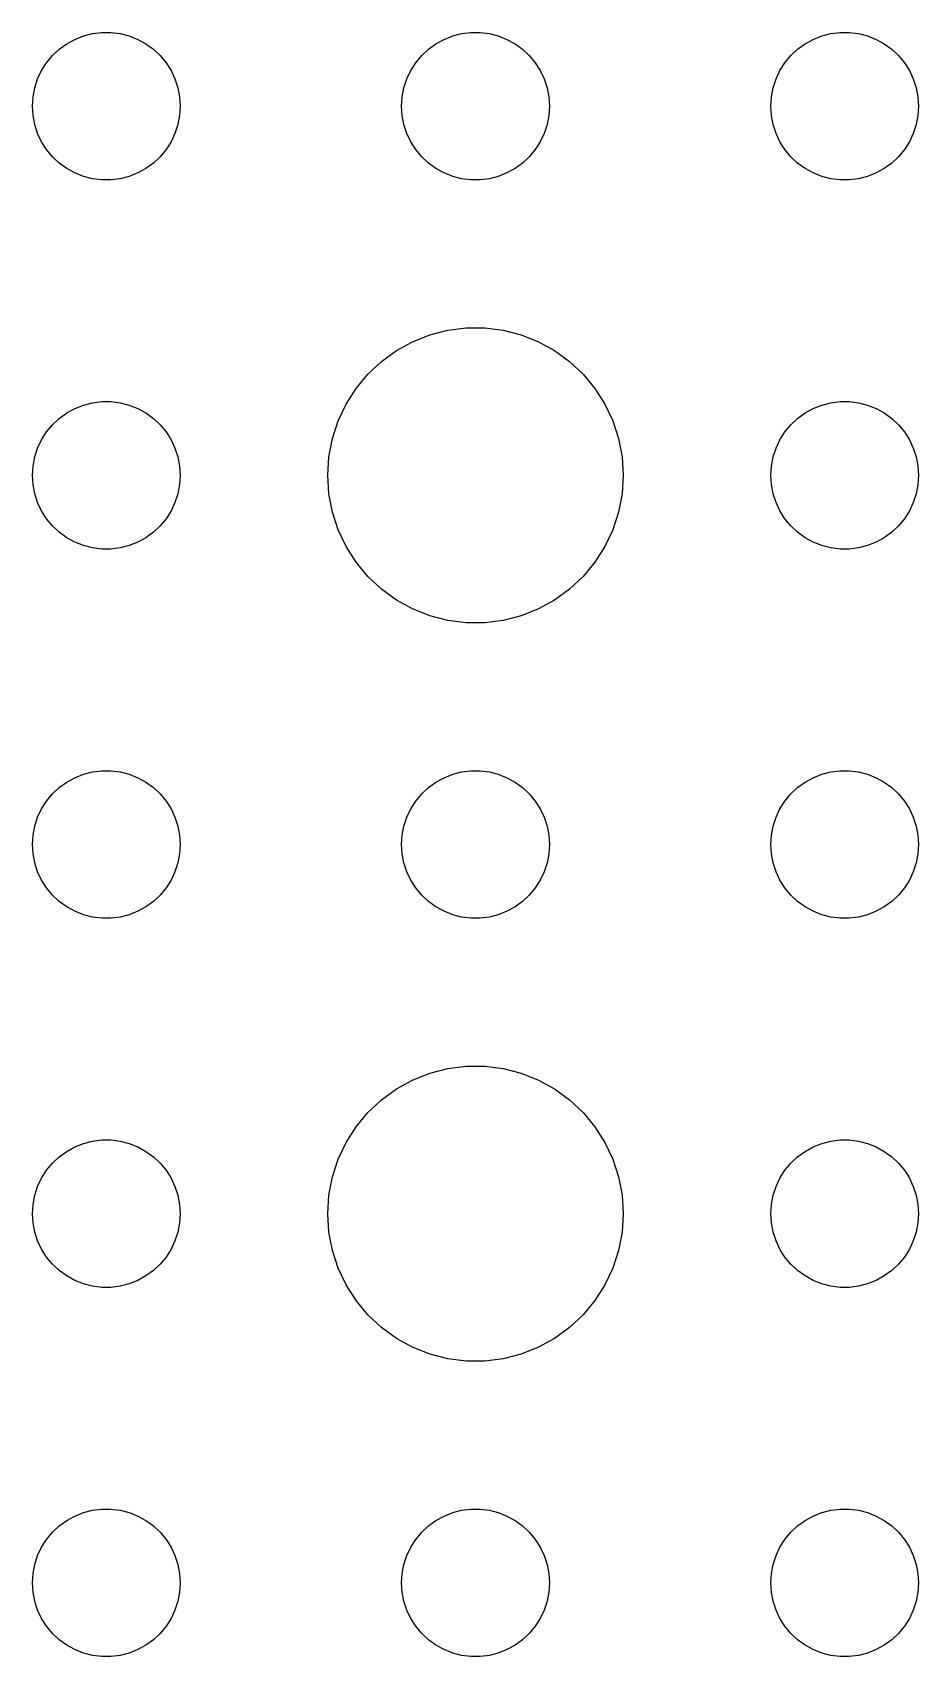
# Model space of a CAD drawing. Header units: metres. Extents: x -157 to 157, y -157 to 157.
# Drawn here: x -24 to -6, y -114 to -81 of the extents above; entities that cross this region are included whole.
import ezdxf

# ---------------------------------------------------------------- set-up
doc = ezdxf.new("R2010")
doc.units = ezdxf.units.M

msp = doc.modelspace()

# ---------------------------------------------------------------- linework, layer by layer
for p, q in [((-23.3037, -81.2335), (-23.1387, -81.1428)), ((-23.1387, -81.1428), (-22.9635, -81.0734)), ((-22.9635, -81.0734), (-22.7811, -81.0266)), ((-22.7811, -81.0266), (-22.5942, -81.003)), ((-22.5942, -81.003), (-22.4058, -81.003)), ((-22.4058, -81.003), (-22.2189, -81.0266)), ((-22.2189, -81.0266), (-22.0365, -81.0734)), ((-22.0365, -81.0734), (-21.8613, -81.1428)), ((-21.8613, -81.1428), (-21.6963, -81.2335)), ((-15.8037, -81.2335), (-15.6387, -81.1428)), ((-15.6387, -81.1428), (-15.4635, -81.0734)), ((-15.4635, -81.0734), (-15.2811, -81.0266)), ((-15.2811, -81.0266), (-15.0942, -81.003)), ((-15.0942, -81.003), (-14.9058, -81.003)), ((-14.9058, -81.003), (-14.7189, -81.0266)), ((-14.7189, -81.0266), (-14.5365, -81.0734)), ((-14.5365, -81.0734), (-14.3613, -81.1428)), ((-14.3613, -81.1428), (-14.1963, -81.2335)), ((-8.30373, -81.2335), (-8.13866, -81.1428)), ((-8.13866, -81.1428), (-7.96352, -81.0734)), ((-7.96352, -81.0734), (-7.78107, -81.0266)), ((-7.78107, -81.0266), (-7.59418, -81.003)), ((-7.59418, -81.003), (-7.40581, -81.003)), ((-7.40581, -81.003), (-7.21892, -81.0266)), ((-7.21892, -81.0266), (-7.03647, -81.0734)), ((-7.03647, -81.0734), (-6.86133, -81.1428)), ((-6.86133, -81.1428), (-6.69626, -81.2335)), ((-23.7135, -81.6183), (-23.5934, -81.4732)), ((-23.5934, -81.4732), (-23.4561, -81.3442)), ((-23.4561, -81.3442), (-23.3037, -81.2335)), ((-21.6963, -81.2335), (-21.5439, -81.3442)), ((-21.5439, -81.3442), (-21.4065, -81.4732)), ((-21.4065, -81.4732), (-21.2865, -81.6183)), ((-16.2135, -81.6183), (-16.0934, -81.4732)), ((-16.0934, -81.4732), (-15.9561, -81.3442)), ((-15.9561, -81.3442), (-15.8037, -81.2335)), ((-14.1963, -81.2335), (-14.0439, -81.3442)), ((-14.0439, -81.3442), (-13.9065, -81.4732)), ((-13.9065, -81.4732), (-13.7865, -81.6183)), ((-8.71352, -81.6183), (-8.59344, -81.4732)), ((-8.59344, -81.4732), (-8.45613, -81.3442)), ((-8.45613, -81.3442), (-8.30373, -81.2335)), ((-6.69626, -81.2335), (-6.54385, -81.3442)), ((-6.54385, -81.3442), (-6.40654, -81.4732)), ((-6.40654, -81.4732), (-6.28647, -81.6183)), ((-23.8947, -81.9478), (-23.8145, -81.7774)), ((-23.8145, -81.7774), (-23.7135, -81.6183)), ((-21.2865, -81.6183), (-21.1855, -81.7774)), ((-21.1855, -81.7774), (-21.1053, -81.9478)), ((-16.3947, -81.9478), (-16.3145, -81.7774)), ((-16.3145, -81.7774), (-16.2135, -81.6183)), ((-13.7865, -81.6183), (-13.6855, -81.7774)), ((-13.6855, -81.7774), (-13.6053, -81.9478)), ((-8.89465, -81.9478), (-8.81445, -81.7774)), ((-8.81445, -81.7774), (-8.71352, -81.6183)), ((-6.28647, -81.6183), (-6.18553, -81.7774)), ((-6.18553, -81.7774), (-6.10533, -81.9478)), ((-23.9882, -82.312), (-23.9529, -82.127)), ((-23.9529, -82.127), (-23.8947, -81.9478)), ((-21.1053, -81.9478), (-21.0471, -82.127)), ((-21.0471, -82.127), (-21.0118, -82.312)), ((-16.4882, -82.312), (-16.4529, -82.127)), ((-16.4529, -82.127), (-16.3947, -81.9478)), ((-13.6053, -81.9478), (-13.5471, -82.127)), ((-13.5471, -82.127), (-13.5118, -82.312)), ((-8.98816, -82.312), (-8.95287, -82.127)), ((-8.95287, -82.127), (-8.89465, -81.9478)), ((-6.10533, -81.9478), (-6.04712, -82.127)), ((-6.04712, -82.127), (-6.01183, -82.312)), ((-24, -82.5), (-23.9882, -82.312)), ((-21.0118, -82.312), (-21, -82.5)), ((-16.5, -82.5), (-16.4882, -82.312)), ((-13.5118, -82.312), (-13.5, -82.5)), ((-9, -82.5), (-8.98816, -82.312)), ((-6.01183, -82.312), (-6, -82.5)), ((-23.9882, -82.688), (-24, -82.5)), ((-23.9529, -82.873), (-23.9882, -82.688)), ((-21.0118, -82.688), (-21.0471, -82.873)), ((-21, -82.5), (-21.0118, -82.688)), ((-16.4882, -82.688), (-16.5, -82.5)), ((-16.4529, -82.873), (-16.4882, -82.688)), ((-13.5118, -82.688), (-13.5471, -82.873)), ((-13.5, -82.5), (-13.5118, -82.688)), ((-8.98816, -82.688), (-9, -82.5)), ((-8.95287, -82.873), (-8.98816, -82.688)), ((-6.01183, -82.688), (-6.04712, -82.873)), ((-6, -82.5), (-6.01183, -82.688)), ((-23.8947, -83.0522), (-23.9529, -82.873)), ((-23.8145, -83.2226), (-23.8947, -83.0522)), ((-21.1053, -83.0522), (-21.1855, -83.2226)), ((-21.0471, -82.873), (-21.1053, -83.0522)), ((-16.3947, -83.0522), (-16.4529, -82.873)), ((-16.3145, -83.2226), (-16.3947, -83.0522)), ((-13.6053, -83.0522), (-13.6855, -83.2226)), ((-13.5471, -82.873), (-13.6053, -83.0522)), ((-8.89465, -83.0522), (-8.95287, -82.873)), ((-8.81445, -83.2226), (-8.89465, -83.0522)), ((-6.10533, -83.0522), (-6.18553, -83.2226)), ((-6.04712, -82.873), (-6.10533, -83.0522)), ((-23.7135, -83.3817), (-23.8145, -83.2226)), ((-23.5934, -83.5268), (-23.7135, -83.3817)), ((-21.2865, -83.3817), (-21.4065, -83.5268)), ((-21.1855, -83.2226), (-21.2865, -83.3817)), ((-16.2135, -83.3817), (-16.3145, -83.2226)), ((-16.0934, -83.5268), (-16.2135, -83.3817)), ((-13.7865, -83.3817), (-13.9065, -83.5268)), ((-13.6855, -83.2226), (-13.7865, -83.3817)), ((-8.71352, -83.3817), (-8.81445, -83.2226)), ((-8.59344, -83.5268), (-8.71352, -83.3817)), ((-6.28647, -83.3817), (-6.40654, -83.5268)), ((-6.18553, -83.2226), (-6.28647, -83.3817)), ((-23.4561, -83.6558), (-23.5934, -83.5268)), ((-23.3037, -83.7665), (-23.4561, -83.6558)), ((-23.1387, -83.8572), (-23.3037, -83.7665)), ((-21.6963, -83.7665), (-21.8613, -83.8572)), ((-21.5439, -83.6558), (-21.6963, -83.7665)), ((-21.4065, -83.5268), (-21.5439, -83.6558)), ((-15.9561, -83.6558), (-16.0934, -83.5268)), ((-15.8037, -83.7665), (-15.9561, -83.6558)), ((-15.6387, -83.8572), (-15.8037, -83.7665)), ((-14.1963, -83.7665), (-14.3613, -83.8572)), ((-14.0439, -83.6558), (-14.1963, -83.7665)), ((-13.9065, -83.5268), (-14.0439, -83.6558)), ((-8.45613, -83.6558), (-8.59344, -83.5268)), ((-8.30373, -83.7665), (-8.45613, -83.6558)), ((-8.13866, -83.8572), (-8.30373, -83.7665)), ((-6.69626, -83.7665), (-6.86133, -83.8572)), ((-6.54385, -83.6558), (-6.69626, -83.7665)), ((-6.40654, -83.5268), (-6.54385, -83.6558)), ((-22.9635, -83.9266), (-23.1387, -83.8572)), ((-22.7811, -83.9734), (-22.9635, -83.9266)), ((-22.5942, -83.997), (-22.7811, -83.9734)), ((-22.4058, -83.997), (-22.5942, -83.997)), ((-22.2189, -83.9734), (-22.4058, -83.997)), ((-22.0365, -83.9266), (-22.2189, -83.9734)), ((-21.8613, -83.8572), (-22.0365, -83.9266)), ((-15.4635, -83.9266), (-15.6387, -83.8572)), ((-15.2811, -83.9734), (-15.4635, -83.9266)), ((-15.0942, -83.997), (-15.2811, -83.9734)), ((-14.9058, -83.997), (-15.0942, -83.997)), ((-14.7189, -83.9734), (-14.9058, -83.997)), ((-14.5365, -83.9266), (-14.7189, -83.9734)), ((-14.3613, -83.8572), (-14.5365, -83.9266)), ((-7.96352, -83.9266), (-8.13866, -83.8572)), ((-7.78107, -83.9734), (-7.96352, -83.9266)), ((-7.59418, -83.997), (-7.78107, -83.9734)), ((-7.40581, -83.997), (-7.59418, -83.997)), ((-7.21892, -83.9734), (-7.40581, -83.997)), ((-7.03647, -83.9266), (-7.21892, -83.9734)), ((-6.86133, -83.8572), (-7.03647, -83.9266)), ((-15.927, -87.1468), (-15.5621, -87.0531)), ((-15.5621, -87.0531), (-15.1884, -87.0059)), ((-15.1884, -87.0059), (-14.8116, -87.0059)), ((-14.8116, -87.0059), (-14.4379, -87.0531)), ((-14.4379, -87.0531), (-14.0729, -87.1468)), ((-16.6075, -87.467), (-16.2773, -87.2855)), ((-16.2773, -87.2855), (-15.927, -87.1468)), ((-14.0729, -87.1468), (-13.7227, -87.2855)), ((-13.7227, -87.2855), (-13.3925, -87.467)), ((-17.1869, -87.9464), (-16.9123, -87.6885)), ((-16.9123, -87.6885), (-16.6075, -87.467)), ((-13.3925, -87.467), (-13.0877, -87.6885)), ((-13.0877, -87.6885), (-12.8131, -87.9464)), ((-17.427, -88.2366), (-17.1869, -87.9464)), ((-12.8131, -87.9464), (-12.5729, -88.2366)), ((-17.6289, -88.5547), (-17.427, -88.2366)), ((-12.5729, -88.2366), (-12.3711, -88.5547)), ((-23.4561, -88.8442), (-23.3037, -88.7335)), ((-23.3037, -88.7335), (-23.1387, -88.6428)), ((-23.1387, -88.6428), (-22.9635, -88.5734)), ((-22.9635, -88.5734), (-22.7811, -88.5266)), ((-22.7811, -88.5266), (-22.5942, -88.503)), ((-22.5942, -88.503), (-22.4058, -88.503)), ((-22.4058, -88.503), (-22.2189, -88.5266)), ((-22.2189, -88.5266), (-22.0365, -88.5734)), ((-22.0365, -88.5734), (-21.8613, -88.6428)), ((-21.8613, -88.6428), (-21.6963, -88.7335)), ((-21.6963, -88.7335), (-21.5439, -88.8442)), ((-17.7893, -88.8956), (-17.6289, -88.5547)), ((-12.3711, -88.5547), (-12.2107, -88.8956)), ((-8.45613, -88.8442), (-8.30373, -88.7335)), ((-8.30373, -88.7335), (-8.13866, -88.6428)), ((-8.13866, -88.6428), (-7.96352, -88.5734)), ((-7.96352, -88.5734), (-7.78107, -88.5266)), ((-7.78107, -88.5266), (-7.59418, -88.503)), ((-7.59418, -88.503), (-7.40581, -88.503)), ((-7.40581, -88.503), (-7.21892, -88.5266)), ((-7.21892, -88.5266), (-7.03647, -88.5734)), ((-7.03647, -88.5734), (-6.86133, -88.6428)), ((-6.86133, -88.6428), (-6.69626, -88.7335)), ((-6.69626, -88.7335), (-6.54385, -88.8442)), ((-23.7135, -89.1183), (-23.5934, -88.9732)), ((-23.5934, -88.9732), (-23.4561, -88.8442)), ((-21.5439, -88.8442), (-21.4065, -88.9732)), ((-21.4065, -88.9732), (-21.2865, -89.1183)), ((-17.9057, -89.2539), (-17.7893, -88.8956)), ((-12.2107, -88.8956), (-12.0942, -89.2539)), ((-8.71352, -89.1183), (-8.59344, -88.9732)), ((-8.59344, -88.9732), (-8.45613, -88.8442)), ((-6.54385, -88.8442), (-6.40654, -88.9732)), ((-6.40654, -88.9732), (-6.28647, -89.1183)), ((-23.8947, -89.4478), (-23.8145, -89.2774)), ((-23.8145, -89.2774), (-23.7135, -89.1183)), ((-21.2865, -89.1183), (-21.1855, -89.2774)), ((-21.1855, -89.2774), (-21.1053, -89.4478)), ((-17.9763, -89.624), (-17.9057, -89.2539)), ((-12.0942, -89.2539), (-12.0237, -89.624)), ((-8.89465, -89.4478), (-8.81445, -89.2774)), ((-8.81445, -89.2774), (-8.71352, -89.1183)), ((-6.28647, -89.1183), (-6.18553, -89.2774)), ((-6.18553, -89.2774), (-6.10533, -89.4478)), ((-23.9882, -89.812), (-23.9529, -89.627)), ((-23.9529, -89.627), (-23.8947, -89.4478)), ((-21.1053, -89.4478), (-21.0471, -89.627)), ((-21.0471, -89.627), (-21.0118, -89.812)), ((-18, -90), (-17.9763, -89.624)), ((-12.0237, -89.624), (-12, -90)), ((-8.98816, -89.812), (-8.95287, -89.627)), ((-8.95287, -89.627), (-8.89465, -89.4478)), ((-6.10533, -89.4478), (-6.04712, -89.627)), ((-6.04712, -89.627), (-6.01183, -89.812)), ((-24, -90), (-23.9882, -89.812)), ((-23.9882, -90.188), (-24, -90)), ((-21.0118, -89.812), (-21, -90)), ((-21, -90), (-21.0118, -90.188)), ((-17.9763, -90.376), (-18, -90)), ((-12, -90), (-12.0237, -90.376)), ((-9, -90), (-8.98816, -89.812)), ((-8.98816, -90.188), (-9, -90)), ((-6.01183, -89.812), (-6, -90)), ((-6, -90), (-6.01183, -90.188)), ((-23.9529, -90.373), (-23.9882, -90.188)), ((-23.8947, -90.5522), (-23.9529, -90.373)), ((-21.0471, -90.373), (-21.1053, -90.5522)), ((-21.0118, -90.188), (-21.0471, -90.373)), ((-17.9057, -90.7461), (-17.9763, -90.376)), ((-12.0237, -90.376), (-12.0942, -90.7461)), ((-8.95287, -90.373), (-8.98816, -90.188)), ((-8.89465, -90.5522), (-8.95287, -90.373)), ((-6.04712, -90.373), (-6.10533, -90.5522)), ((-6.01183, -90.188), (-6.04712, -90.373)), ((-23.8145, -90.7226), (-23.8947, -90.5522)), ((-23.7135, -90.8817), (-23.8145, -90.7226)), ((-21.1855, -90.7226), (-21.2865, -90.8817)), ((-21.1053, -90.5522), (-21.1855, -90.7226)), ((-8.81445, -90.7226), (-8.89465, -90.5522)), ((-8.71352, -90.8817), (-8.81445, -90.7226)), ((-6.18553, -90.7226), (-6.28647, -90.8817)), ((-6.10533, -90.5522), (-6.18553, -90.7226)), ((-23.5934, -91.0268), (-23.7135, -90.8817)), ((-23.4561, -91.1558), (-23.5934, -91.0268)), ((-21.4065, -91.0268), (-21.5439, -91.1558)), ((-21.2865, -90.8817), (-21.4065, -91.0268)), ((-17.7893, -91.1044), (-17.9057, -90.7461)), ((-12.0942, -90.7461), (-12.2107, -91.1044)), ((-8.59344, -91.0268), (-8.71352, -90.8817)), ((-8.45613, -91.1558), (-8.59344, -91.0268)), ((-6.40654, -91.0268), (-6.54385, -91.1558)), ((-6.28647, -90.8817), (-6.40654, -91.0268)), ((-23.3037, -91.2665), (-23.4561, -91.1558)), ((-23.1387, -91.3572), (-23.3037, -91.2665)), ((-22.9635, -91.4266), (-23.1387, -91.3572)), ((-21.8613, -91.3572), (-22.0365, -91.4266)), ((-21.6963, -91.2665), (-21.8613, -91.3572)), ((-21.5439, -91.1558), (-21.6963, -91.2665)), ((-17.6289, -91.4453), (-17.7893, -91.1044)), ((-12.2107, -91.1044), (-12.3711, -91.4453)), ((-8.30373, -91.2665), (-8.45613, -91.1558)), ((-8.13866, -91.3572), (-8.30373, -91.2665)), ((-7.96352, -91.4266), (-8.13866, -91.3572)), ((-6.86133, -91.3572), (-7.03647, -91.4266)), ((-6.69626, -91.2665), (-6.86133, -91.3572)), ((-6.54385, -91.1558), (-6.69626, -91.2665)), ((-22.7811, -91.4734), (-22.9635, -91.4266)), ((-22.5942, -91.497), (-22.7811, -91.4734)), ((-22.4058, -91.497), (-22.5942, -91.497)), ((-22.2189, -91.4734), (-22.4058, -91.497)), ((-22.0365, -91.4266), (-22.2189, -91.4734)), ((-17.427, -91.7634), (-17.6289, -91.4453)), ((-12.3711, -91.4453), (-12.5729, -91.7634)), ((-7.78107, -91.4734), (-7.96352, -91.4266)), ((-7.59418, -91.497), (-7.78107, -91.4734)), ((-7.40581, -91.497), (-7.59418, -91.497)), ((-7.21892, -91.4734), (-7.40581, -91.497)), ((-7.03647, -91.4266), (-7.21892, -91.4734)), ((-17.1869, -92.0536), (-17.427, -91.7634)), ((-12.5729, -91.7634), (-12.8131, -92.0536)), ((-16.9123, -92.3115), (-17.1869, -92.0536)), ((-16.6075, -92.533), (-16.9123, -92.3115)), ((-13.0877, -92.3115), (-13.3925, -92.533)), ((-12.8131, -92.0536), (-13.0877, -92.3115)), ((-16.2773, -92.7145), (-16.6075, -92.533)), ((-13.3925, -92.533), (-13.7227, -92.7145)), ((-15.927, -92.8532), (-16.2773, -92.7145)), ((-15.5621, -92.9469), (-15.927, -92.8532)), ((-15.1884, -92.9941), (-15.5621, -92.9469)), ((-14.8116, -92.9941), (-15.1884, -92.9941)), ((-14.4379, -92.9469), (-14.8116, -92.9941)), ((-14.0729, -92.8532), (-14.4379, -92.9469)), ((-13.7227, -92.7145), (-14.0729, -92.8532)), ((-22.7811, -96.0266), (-22.5942, -96.003)), ((-22.5942, -96.003), (-22.4058, -96.003)), ((-22.4058, -96.003), (-22.2189, -96.0266)), ((-15.2811, -96.0266), (-15.0942, -96.003)), ((-15.0942, -96.003), (-14.9058, -96.003)), ((-14.9058, -96.003), (-14.7189, -96.0266)), ((-7.78107, -96.0266), (-7.59418, -96.003)), ((-7.59418, -96.003), (-7.40581, -96.003)), ((-7.40581, -96.003), (-7.21892, -96.0266)), ((-23.4561, -96.3442), (-23.3037, -96.2335)), ((-23.3037, -96.2335), (-23.1387, -96.1428)), ((-23.1387, -96.1428), (-22.9635, -96.0734)), ((-22.9635, -96.0734), (-22.7811, -96.0266)), ((-22.2189, -96.0266), (-22.0365, -96.0734)), ((-22.0365, -96.0734), (-21.8613, -96.1428)), ((-21.8613, -96.1428), (-21.6963, -96.2335)), ((-21.6963, -96.2335), (-21.5439, -96.3442)), ((-15.9561, -96.3442), (-15.8037, -96.2335)), ((-15.8037, -96.2335), (-15.6387, -96.1428)), ((-15.6387, -96.1428), (-15.4635, -96.0734)), ((-15.4635, -96.0734), (-15.2811, -96.0266)), ((-14.7189, -96.0266), (-14.5365, -96.0734)), ((-14.5365, -96.0734), (-14.3613, -96.1428)), ((-14.3613, -96.1428), (-14.1963, -96.2335)), ((-14.1963, -96.2335), (-14.0439, -96.3442)), ((-8.45613, -96.3442), (-8.30373, -96.2335)), ((-8.30373, -96.2335), (-8.13866, -96.1428)), ((-8.13866, -96.1428), (-7.96352, -96.0734)), ((-7.96352, -96.0734), (-7.78107, -96.0266)), ((-7.21892, -96.0266), (-7.03647, -96.0734)), ((-7.03647, -96.0734), (-6.86133, -96.1428)), ((-6.86133, -96.1428), (-6.69626, -96.2335)), ((-6.69626, -96.2335), (-6.54385, -96.3442)), ((-23.8145, -96.7774), (-23.7135, -96.6183)), ((-23.7135, -96.6183), (-23.5934, -96.4732)), ((-23.5934, -96.4732), (-23.4561, -96.3442)), ((-21.5439, -96.3442), (-21.4065, -96.4732)), ((-21.4065, -96.4732), (-21.2865, -96.6183)), ((-21.2865, -96.6183), (-21.1855, -96.7774)), ((-16.3145, -96.7774), (-16.2135, -96.6183)), ((-16.2135, -96.6183), (-16.0934, -96.4732)), ((-16.0934, -96.4732), (-15.9561, -96.3442)), ((-14.0439, -96.3442), (-13.9065, -96.4732)), ((-13.9065, -96.4732), (-13.7865, -96.6183)), ((-13.7865, -96.6183), (-13.6855, -96.7774)), ((-8.81445, -96.7774), (-8.71352, -96.6183)), ((-8.71352, -96.6183), (-8.59344, -96.4732)), ((-8.59344, -96.4732), (-8.45613, -96.3442)), ((-6.54385, -96.3442), (-6.40654, -96.4732)), ((-6.40654, -96.4732), (-6.28647, -96.6183)), ((-6.28647, -96.6183), (-6.18553, -96.7774)), ((-23.9529, -97.127), (-23.8947, -96.9478)), ((-23.8947, -96.9478), (-23.8145, -96.7774)), ((-21.1855, -96.7774), (-21.1053, -96.9478)), ((-21.1053, -96.9478), (-21.0471, -97.127)), ((-16.4529, -97.127), (-16.3947, -96.9478)), ((-16.3947, -96.9478), (-16.3145, -96.7774)), ((-13.6855, -96.7774), (-13.6053, -96.9478)), ((-13.6053, -96.9478), (-13.5471, -97.127)), ((-8.95287, -97.127), (-8.89465, -96.9478)), ((-8.89465, -96.9478), (-8.81445, -96.7774)), ((-6.18553, -96.7774), (-6.10533, -96.9478)), ((-6.10533, -96.9478), (-6.04712, -97.127)), ((-24, -97.5), (-23.9882, -97.312)), ((-23.9882, -97.312), (-23.9529, -97.127)), ((-21.0471, -97.127), (-21.0118, -97.312)), ((-21.0118, -97.312), (-21, -97.5)), ((-16.5, -97.5), (-16.4882, -97.312)), ((-16.4882, -97.312), (-16.4529, -97.127)), ((-13.5471, -97.127), (-13.5118, -97.312)), ((-13.5118, -97.312), (-13.5, -97.5)), ((-9, -97.5), (-8.98816, -97.312)), ((-8.98816, -97.312), (-8.95287, -97.127)), ((-6.04712, -97.127), (-6.01183, -97.312)), ((-6.01183, -97.312), (-6, -97.5)), ((-23.9882, -97.688), (-24, -97.5)), ((-21, -97.5), (-21.0118, -97.688)), ((-16.4882, -97.688), (-16.5, -97.5)), ((-13.5, -97.5), (-13.5118, -97.688)), ((-8.98816, -97.688), (-9, -97.5)), ((-6, -97.5), (-6.01183, -97.688)), ((-23.9529, -97.873), (-23.9882, -97.688)), ((-23.8947, -98.0522), (-23.9529, -97.873)), ((-21.0471, -97.873), (-21.1053, -98.0522)), ((-21.0118, -97.688), (-21.0471, -97.873)), ((-16.4529, -97.873), (-16.4882, -97.688)), ((-16.3947, -98.0522), (-16.4529, -97.873)), ((-13.5471, -97.873), (-13.6053, -98.0522)), ((-13.5118, -97.688), (-13.5471, -97.873)), ((-8.95287, -97.873), (-8.98816, -97.688)), ((-8.89465, -98.0522), (-8.95287, -97.873)), ((-6.04712, -97.873), (-6.10533, -98.0522)), ((-6.01183, -97.688), (-6.04712, -97.873)), ((-23.8145, -98.2226), (-23.8947, -98.0522)), ((-23.7135, -98.3817), (-23.8145, -98.2226)), ((-21.1855, -98.2226), (-21.2865, -98.3817)), ((-21.1053, -98.0522), (-21.1855, -98.2226)), ((-16.3145, -98.2226), (-16.3947, -98.0522)), ((-16.2135, -98.3817), (-16.3145, -98.2226)), ((-13.6855, -98.2226), (-13.7865, -98.3817)), ((-13.6053, -98.0522), (-13.6855, -98.2226)), ((-8.81445, -98.2226), (-8.89465, -98.0522)), ((-8.71352, -98.3817), (-8.81445, -98.2226)), ((-6.18553, -98.2226), (-6.28647, -98.3817)), ((-6.10533, -98.0522), (-6.18553, -98.2226)), ((-23.5934, -98.5268), (-23.7135, -98.3817)), ((-23.4561, -98.6558), (-23.5934, -98.5268)), ((-21.4065, -98.5268), (-21.5439, -98.6558)), ((-21.2865, -98.3817), (-21.4065, -98.5268)), ((-16.0934, -98.5268), (-16.2135, -98.3817)), ((-15.9561, -98.6558), (-16.0934, -98.5268)), ((-13.9065, -98.5268), (-14.0439, -98.6558)), ((-13.7865, -98.3817), (-13.9065, -98.5268)), ((-8.59344, -98.5268), (-8.71352, -98.3817)), ((-8.45613, -98.6558), (-8.59344, -98.5268)), ((-6.40654, -98.5268), (-6.54385, -98.6558)), ((-6.28647, -98.3817), (-6.40654, -98.5268)), ((-23.3037, -98.7665), (-23.4561, -98.6558)), ((-23.1387, -98.8572), (-23.3037, -98.7665)), ((-22.9635, -98.9266), (-23.1387, -98.8572)), ((-22.7811, -98.9734), (-22.9635, -98.9266)), ((-22.5942, -98.997), (-22.7811, -98.9734)), ((-22.2189, -98.9734), (-22.4058, -98.997)), ((-22.0365, -98.9266), (-22.2189, -98.9734)), ((-21.8613, -98.8572), (-22.0365, -98.9266)), ((-21.6963, -98.7665), (-21.8613, -98.8572)), ((-21.5439, -98.6558), (-21.6963, -98.7665)), ((-15.8037, -98.7665), (-15.9561, -98.6558)), ((-15.6387, -98.8572), (-15.8037, -98.7665)), ((-15.4635, -98.9266), (-15.6387, -98.8572)), ((-15.2811, -98.9734), (-15.4635, -98.9266)), ((-15.0942, -98.997), (-15.2811, -98.9734)), ((-14.7189, -98.9734), (-14.9058, -98.997)), ((-14.5365, -98.9266), (-14.7189, -98.9734)), ((-14.3613, -98.8572), (-14.5365, -98.9266)), ((-14.1963, -98.7665), (-14.3613, -98.8572)), ((-14.0439, -98.6558), (-14.1963, -98.7665)), ((-8.30373, -98.7665), (-8.45613, -98.6558)), ((-8.13866, -98.8572), (-8.30373, -98.7665)), ((-7.96352, -98.9266), (-8.13866, -98.8572)), ((-7.78107, -98.9734), (-7.96352, -98.9266)), ((-7.59418, -98.997), (-7.78107, -98.9734)), ((-7.21892, -98.9734), (-7.40581, -98.997)), ((-7.03647, -98.9266), (-7.21892, -98.9734)), ((-6.86133, -98.8572), (-7.03647, -98.9266)), ((-6.69626, -98.7665), (-6.86133, -98.8572)), ((-6.54385, -98.6558), (-6.69626, -98.7665)), ((-22.4058, -98.997), (-22.5942, -98.997)), ((-14.9058, -98.997), (-15.0942, -98.997)), ((-7.40581, -98.997), (-7.59418, -98.997)), ((-16.2773, -102.286), (-15.927, -102.147)), ((-15.927, -102.147), (-15.5621, -102.053)), ((-15.5621, -102.053), (-15.1884, -102.006)), ((-15.1884, -102.006), (-14.8116, -102.006)), ((-14.8116, -102.006), (-14.4379, -102.053)), ((-14.4379, -102.053), (-14.0729, -102.147)), ((-14.0729, -102.147), (-13.7227, -102.286)), ((-16.9123, -102.688), (-16.6075, -102.467)), ((-16.6075, -102.467), (-16.2773, -102.286)), ((-13.7227, -102.286), (-13.3925, -102.467)), ((-13.3925, -102.467), (-13.0877, -102.688)), ((-17.1869, -102.946), (-16.9123, -102.688)), ((-13.0877, -102.688), (-12.8131, -102.946)), ((-17.6289, -103.555), (-17.427, -103.237)), ((-17.427, -103.237), (-17.1869, -102.946)), ((-12.8131, -102.946), (-12.5729, -103.237)), ((-12.5729, -103.237), (-12.3711, -103.555)), ((-23.1387, -103.643), (-22.9635, -103.573)), ((-22.9635, -103.573), (-22.7811, -103.527)), ((-22.7811, -103.527), (-22.5942, -103.503)), ((-22.5942, -103.503), (-22.4058, -103.503)), ((-22.4058, -103.503), (-22.2189, -103.527)), ((-22.2189, -103.527), (-22.0365, -103.573)), ((-22.0365, -103.573), (-21.8613, -103.643)), ((-17.7893, -103.896), (-17.6289, -103.555)), ((-12.3711, -103.555), (-12.2107, -103.896)), ((-8.13866, -103.643), (-7.96352, -103.573)), ((-7.96352, -103.573), (-7.78107, -103.527)), ((-7.78107, -103.527), (-7.59418, -103.503)), ((-7.59418, -103.503), (-7.40581, -103.503)), ((-7.40581, -103.503), (-7.21892, -103.527)), ((-7.21892, -103.527), (-7.03647, -103.573)), ((-7.03647, -103.573), (-6.86133, -103.643)), ((-23.5934, -103.973), (-23.4561, -103.844)), ((-23.4561, -103.844), (-23.3037, -103.734)), ((-23.3037, -103.734), (-23.1387, -103.643)), ((-21.8613, -103.643), (-21.6963, -103.734)), ((-21.6963, -103.734), (-21.5439, -103.844)), ((-21.5439, -103.844), (-21.4065, -103.973)), ((-17.9057, -104.254), (-17.7893, -103.896)), ((-12.2107, -103.896), (-12.0942, -104.254)), ((-8.59344, -103.973), (-8.45613, -103.844)), ((-8.45613, -103.844), (-8.30373, -103.734)), ((-8.30373, -103.734), (-8.13866, -103.643)), ((-6.86133, -103.643), (-6.69626, -103.734)), ((-6.69626, -103.734), (-6.54385, -103.844)), ((-6.54385, -103.844), (-6.40654, -103.973)), ((-23.8145, -104.277), (-23.7135, -104.118)), ((-23.7135, -104.118), (-23.5934, -103.973)), ((-21.4065, -103.973), (-21.2865, -104.118)), ((-21.2865, -104.118), (-21.1855, -104.277)), ((-17.9763, -104.624), (-17.9057, -104.254)), ((-12.0942, -104.254), (-12.0237, -104.624)), ((-8.81445, -104.277), (-8.71352, -104.118)), ((-8.71352, -104.118), (-8.59344, -103.973)), ((-6.40654, -103.973), (-6.28647, -104.118)), ((-6.28647, -104.118), (-6.18553, -104.277)), ((-23.9529, -104.627), (-23.8947, -104.448)), ((-23.8947, -104.448), (-23.8145, -104.277)), ((-21.1855, -104.277), (-21.1053, -104.448)), ((-21.1053, -104.448), (-21.0471, -104.627)), ((-8.95287, -104.627), (-8.89465, -104.448)), ((-8.89465, -104.448), (-8.81445, -104.277)), ((-6.18553, -104.277), (-6.10533, -104.448)), ((-6.10533, -104.448), (-6.04712, -104.627)), ((-24, -105), (-23.9882, -104.812)), ((-23.9882, -104.812), (-23.9529, -104.627)), ((-21.0471, -104.627), (-21.0118, -104.812)), ((-21.0118, -104.812), (-21, -105)), ((-18, -105), (-17.9763, -104.624)), ((-12.0237, -104.624), (-12, -105)), ((-9, -105), (-8.98816, -104.812)), ((-8.98816, -104.812), (-8.95287, -104.627)), ((-6.04712, -104.627), (-6.01183, -104.812)), ((-6.01183, -104.812), (-6, -105)), ((-23.9882, -105.188), (-24, -105)), ((-23.9529, -105.373), (-23.9882, -105.188)), ((-21.0118, -105.188), (-21.0471, -105.373)), ((-21, -105), (-21.0118, -105.188)), ((-17.9763, -105.376), (-18, -105)), ((-12, -105), (-12.0237, -105.376)), ((-8.98816, -105.188), (-9, -105)), ((-8.95287, -105.373), (-8.98816, -105.188)), ((-6.01183, -105.188), (-6.04712, -105.373)), ((-6, -105), (-6.01183, -105.188)), ((-23.8947, -105.552), (-23.9529, -105.373)), ((-23.8145, -105.723), (-23.8947, -105.552)), ((-21.1053, -105.552), (-21.1855, -105.723)), ((-21.0471, -105.373), (-21.1053, -105.552)), ((-17.9057, -105.746), (-17.9763, -105.376)), ((-12.0237, -105.376), (-12.0942, -105.746)), ((-8.89465, -105.552), (-8.95287, -105.373)), ((-8.81445, -105.723), (-8.89465, -105.552)), ((-6.10533, -105.552), (-6.18553, -105.723)), ((-6.04712, -105.373), (-6.10533, -105.552)), ((-23.7135, -105.882), (-23.8145, -105.723)), ((-23.5934, -106.027), (-23.7135, -105.882)), ((-21.2865, -105.882), (-21.4065, -106.027)), ((-21.1855, -105.723), (-21.2865, -105.882)), ((-17.7893, -106.104), (-17.9057, -105.746)), ((-12.0942, -105.746), (-12.2107, -106.104)), ((-8.71352, -105.882), (-8.81445, -105.723)), ((-8.59344, -106.027), (-8.71352, -105.882)), ((-6.28647, -105.882), (-6.40654, -106.027)), ((-6.18553, -105.723), (-6.28647, -105.882)), ((-23.4561, -106.156), (-23.5934, -106.027)), ((-23.3037, -106.266), (-23.4561, -106.156)), ((-21.5439, -106.156), (-21.6963, -106.266)), ((-21.4065, -106.027), (-21.5439, -106.156)), ((-17.6289, -106.445), (-17.7893, -106.104)), ((-12.2107, -106.104), (-12.3711, -106.445)), ((-8.45613, -106.156), (-8.59344, -106.027)), ((-8.30373, -106.266), (-8.45613, -106.156)), ((-6.54385, -106.156), (-6.69626, -106.266)), ((-6.40654, -106.027), (-6.54385, -106.156)), ((-23.1387, -106.357), (-23.3037, -106.266)), ((-22.9635, -106.427), (-23.1387, -106.357)), ((-22.7811, -106.473), (-22.9635, -106.427)), ((-22.5942, -106.497), (-22.7811, -106.473)), ((-22.4058, -106.497), (-22.5942, -106.497)), ((-22.2189, -106.473), (-22.4058, -106.497)), ((-22.0365, -106.427), (-22.2189, -106.473)), ((-21.8613, -106.357), (-22.0365, -106.427)), ((-21.6963, -106.266), (-21.8613, -106.357)), ((-17.427, -106.763), (-17.6289, -106.445)), ((-12.3711, -106.445), (-12.5729, -106.763)), ((-8.13866, -106.357), (-8.30373, -106.266)), ((-7.96352, -106.427), (-8.13866, -106.357)), ((-7.78107, -106.473), (-7.96352, -106.427)), ((-7.59418, -106.497), (-7.78107, -106.473)), ((-7.40581, -106.497), (-7.59418, -106.497)), ((-7.21892, -106.473), (-7.40581, -106.497)), ((-7.03647, -106.427), (-7.21892, -106.473)), ((-6.86133, -106.357), (-7.03647, -106.427)), ((-6.69626, -106.266), (-6.86133, -106.357)), ((-17.1869, -107.054), (-17.427, -106.763)), ((-12.5729, -106.763), (-12.8131, -107.054)), ((-16.9123, -107.312), (-17.1869, -107.054)), ((-12.8131, -107.054), (-13.0877, -107.312)), ((-16.6075, -107.533), (-16.9123, -107.312)), ((-16.2773, -107.714), (-16.6075, -107.533)), ((-13.3925, -107.533), (-13.7227, -107.714)), ((-13.0877, -107.312), (-13.3925, -107.533)), ((-15.927, -107.853), (-16.2773, -107.714)), ((-15.5621, -107.947), (-15.927, -107.853)), ((-14.0729, -107.853), (-14.4379, -107.947)), ((-13.7227, -107.714), (-14.0729, -107.853)), ((-15.1884, -107.994), (-15.5621, -107.947)), ((-14.8116, -107.994), (-15.1884, -107.994)), ((-14.4379, -107.947), (-14.8116, -107.994)), ((-23.3037, -111.234), (-23.1387, -111.143)), ((-23.1387, -111.143), (-22.9635, -111.073)), ((-22.9635, -111.073), (-22.7811, -111.027)), ((-22.7811, -111.027), (-22.5942, -111.003)), ((-22.5942, -111.003), (-22.4058, -111.003)), ((-22.4058, -111.003), (-22.2189, -111.027)), ((-22.2189, -111.027), (-22.0365, -111.073)), ((-22.0365, -111.073), (-21.8613, -111.143)), ((-21.8613, -111.143), (-21.6963, -111.234)), ((-15.8037, -111.234), (-15.6387, -111.143)), ((-15.6387, -111.143), (-15.4635, -111.073)), ((-15.4635, -111.073), (-15.2811, -111.027)), ((-15.2811, -111.027), (-15.0942, -111.003)), ((-15.0942, -111.003), (-14.9058, -111.003)), ((-14.9058, -111.003), (-14.7189, -111.027)), ((-14.7189, -111.027), (-14.5365, -111.073)), ((-14.5365, -111.073), (-14.3613, -111.143)), ((-14.3613, -111.143), (-14.1963, -111.234)), ((-8.30373, -111.234), (-8.13866, -111.143)), ((-8.13866, -111.143), (-7.96352, -111.073)), ((-7.96352, -111.073), (-7.78107, -111.027)), ((-7.78107, -111.027), (-7.59418, -111.003)), ((-7.59418, -111.003), (-7.40581, -111.003)), ((-7.40581, -111.003), (-7.21892, -111.027)), ((-7.21892, -111.027), (-7.03647, -111.073)), ((-7.03647, -111.073), (-6.86133, -111.143)), ((-6.86133, -111.143), (-6.69626, -111.234)), ((-23.7135, -111.618), (-23.5934, -111.473)), ((-23.5934, -111.473), (-23.4561, -111.344)), ((-23.4561, -111.344), (-23.3037, -111.234)), ((-21.6963, -111.234), (-21.5439, -111.344)), ((-21.5439, -111.344), (-21.4065, -111.473)), ((-21.4065, -111.473), (-21.2865, -111.618)), ((-16.2135, -111.618), (-16.0934, -111.473)), ((-16.0934, -111.473), (-15.9561, -111.344)), ((-15.9561, -111.344), (-15.8037, -111.234)), ((-14.1963, -111.234), (-14.0439, -111.344)), ((-14.0439, -111.344), (-13.9065, -111.473)), ((-13.9065, -111.473), (-13.7865, -111.618)), ((-8.71352, -111.618), (-8.59344, -111.473)), ((-8.59344, -111.473), (-8.45613, -111.344)), ((-8.45613, -111.344), (-8.30373, -111.234)), ((-6.69626, -111.234), (-6.54385, -111.344)), ((-6.54385, -111.344), (-6.40654, -111.473)), ((-6.40654, -111.473), (-6.28647, -111.618)), ((-23.8947, -111.948), (-23.8145, -111.777)), ((-23.8145, -111.777), (-23.7135, -111.618)), ((-21.2865, -111.618), (-21.1855, -111.777)), ((-21.1855, -111.777), (-21.1053, -111.948)), ((-16.3947, -111.948), (-16.3145, -111.777)), ((-16.3145, -111.777), (-16.2135, -111.618)), ((-13.7865, -111.618), (-13.6855, -111.777)), ((-13.6855, -111.777), (-13.6053, -111.948)), ((-8.89465, -111.948), (-8.81445, -111.777)), ((-8.81445, -111.777), (-8.71352, -111.618)), ((-6.28647, -111.618), (-6.18553, -111.777)), ((-6.18553, -111.777), (-6.10533, -111.948)), ((-23.9882, -112.312), (-23.9529, -112.127)), ((-23.9529, -112.127), (-23.8947, -111.948)), ((-21.1053, -111.948), (-21.0471, -112.127)), ((-21.0471, -112.127), (-21.0118, -112.312)), ((-16.4882, -112.312), (-16.4529, -112.127)), ((-16.4529, -112.127), (-16.3947, -111.948)), ((-13.6053, -111.948), (-13.5471, -112.127)), ((-13.5471, -112.127), (-13.5118, -112.312)), ((-8.98816, -112.312), (-8.95287, -112.127)), ((-8.95287, -112.127), (-8.89465, -111.948)), ((-6.10533, -111.948), (-6.04712, -112.127)), ((-6.04712, -112.127), (-6.01183, -112.312)), ((-24, -112.5), (-23.9882, -112.312)), ((-23.9882, -112.688), (-24, -112.5)), ((-21.0118, -112.312), (-21, -112.5)), ((-21, -112.5), (-21.0118, -112.688)), ((-16.5, -112.5), (-16.4882, -112.312)), ((-16.4882, -112.688), (-16.5, -112.5)), ((-13.5118, -112.312), (-13.5, -112.5)), ((-13.5, -112.5), (-13.5118, -112.688)), ((-9, -112.5), (-8.98816, -112.312)), ((-8.98816, -112.688), (-9, -112.5)), ((-6.01183, -112.312), (-6, -112.5)), ((-6, -112.5), (-6.01183, -112.688)), ((-23.9529, -112.873), (-23.9882, -112.688)), ((-21.0118, -112.688), (-21.0471, -112.873)), ((-16.4529, -112.873), (-16.4882, -112.688)), ((-13.5118, -112.688), (-13.5471, -112.873)), ((-8.95287, -112.873), (-8.98816, -112.688)), ((-6.01183, -112.688), (-6.04712, -112.873)), ((-23.8947, -113.052), (-23.9529, -112.873)), ((-23.8145, -113.223), (-23.8947, -113.052)), ((-21.1053, -113.052), (-21.1855, -113.223)), ((-21.0471, -112.873), (-21.1053, -113.052)), ((-16.3947, -113.052), (-16.4529, -112.873)), ((-16.3145, -113.223), (-16.3947, -113.052)), ((-13.6053, -113.052), (-13.6855, -113.223)), ((-13.5471, -112.873), (-13.6053, -113.052)), ((-8.89465, -113.052), (-8.95287, -112.873)), ((-8.81445, -113.223), (-8.89465, -113.052)), ((-6.10533, -113.052), (-6.18553, -113.223)), ((-6.04712, -112.873), (-6.10533, -113.052)), ((-23.7135, -113.382), (-23.8145, -113.223)), ((-23.5934, -113.527), (-23.7135, -113.382)), ((-21.2865, -113.382), (-21.4065, -113.527)), ((-21.1855, -113.223), (-21.2865, -113.382)), ((-16.2135, -113.382), (-16.3145, -113.223)), ((-16.0934, -113.527), (-16.2135, -113.382)), ((-13.7865, -113.382), (-13.9065, -113.527)), ((-13.6855, -113.223), (-13.7865, -113.382)), ((-8.71352, -113.382), (-8.81445, -113.223)), ((-8.59344, -113.527), (-8.71352, -113.382)), ((-6.28647, -113.382), (-6.40654, -113.527)), ((-6.18553, -113.223), (-6.28647, -113.382)), ((-23.4561, -113.656), (-23.5934, -113.527)), ((-23.3037, -113.766), (-23.4561, -113.656)), ((-23.1387, -113.857), (-23.3037, -113.766)), ((-21.6963, -113.766), (-21.8613, -113.857)), ((-21.5439, -113.656), (-21.6963, -113.766)), ((-21.4065, -113.527), (-21.5439, -113.656)), ((-15.9561, -113.656), (-16.0934, -113.527)), ((-15.8037, -113.766), (-15.9561, -113.656)), ((-15.6387, -113.857), (-15.8037, -113.766)), ((-14.1963, -113.766), (-14.3613, -113.857)), ((-14.0439, -113.656), (-14.1963, -113.766)), ((-13.9065, -113.527), (-14.0439, -113.656)), ((-8.45613, -113.656), (-8.59344, -113.527)), ((-8.30373, -113.766), (-8.45613, -113.656)), ((-8.13866, -113.857), (-8.30373, -113.766)), ((-6.69626, -113.766), (-6.86133, -113.857)), ((-6.54385, -113.656), (-6.69626, -113.766)), ((-6.40654, -113.527), (-6.54385, -113.656)), ((-22.9635, -113.927), (-23.1387, -113.857)), ((-22.7811, -113.973), (-22.9635, -113.927)), ((-22.5942, -113.997), (-22.7811, -113.973)), ((-22.4058, -113.997), (-22.5942, -113.997)), ((-22.2189, -113.973), (-22.4058, -113.997)), ((-22.0365, -113.927), (-22.2189, -113.973)), ((-21.8613, -113.857), (-22.0365, -113.927)), ((-15.4635, -113.927), (-15.6387, -113.857)), ((-15.2811, -113.973), (-15.4635, -113.927)), ((-15.0942, -113.997), (-15.2811, -113.973)), ((-14.9058, -113.997), (-15.0942, -113.997)), ((-14.7189, -113.973), (-14.9058, -113.997)), ((-14.5365, -113.927), (-14.7189, -113.973)), ((-14.3613, -113.857), (-14.5365, -113.927)), ((-7.96352, -113.927), (-8.13866, -113.857)), ((-7.78107, -113.973), (-7.96352, -113.927)), ((-7.59418, -113.997), (-7.78107, -113.973)), ((-7.40581, -113.997), (-7.59418, -113.997)), ((-7.21892, -113.973), (-7.40581, -113.997)), ((-7.03647, -113.927), (-7.21892, -113.973)), ((-6.86133, -113.857), (-7.03647, -113.927))]:
    msp.add_line(p, q)

doc.saveas('drawing.dxf')
